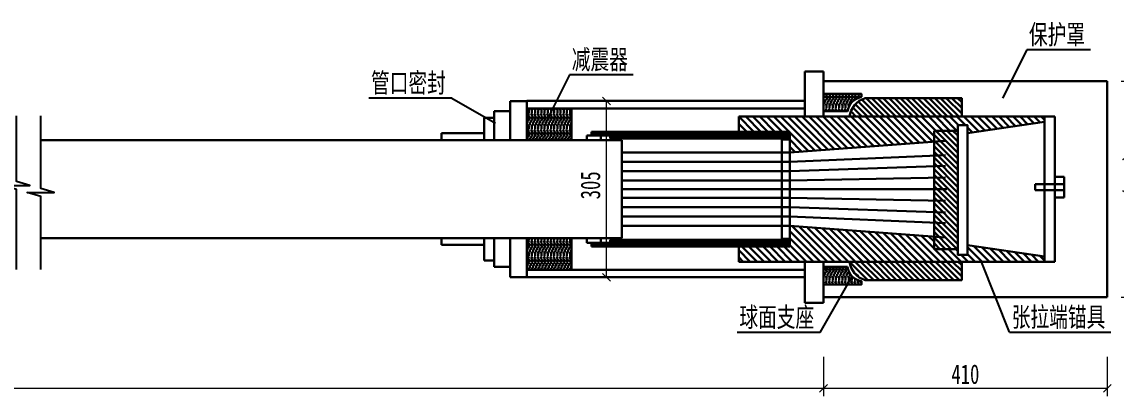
# Model space of a CAD drawing. Header units: millimetres. Extents: x -104738 to 101062, y 171417 to 258501.
# Drawn here: x -96253 to -94857, y 171417 to 171895 of the extents above; entities that cross this region are included whole.
import ezdxf

# ---------------------------------------------------------------- set-up
doc = ezdxf.new("R2010")
doc.units = ezdxf.units.MM
doc.layers.get('Defpoints').update_dxf_attribs({"color": 8})
doc.layers.add('1粗实线', color=1, linetype='Continuous', lineweight=30)
doc.layers.add('细实线', color=4, linetype='Continuous', lineweight=15)
doc.styles.add('111', font='', dxfattribs={"width": 0.7})
doc.styles.get('111').set_extended_font_data('仿宋_GB2312')
doc.dimstyles.new('200', dxfattribs={"dimscale": 0, "dimtxt": 2.5, "dimasz": 1, "dimexe": 1, "dimexo": 1, "dimgap": 0.6, "dimtad": 1, "dimdec": 0, "dimlfac": 0.1, "dimdsep": 46, "dimtxsty": '111', "dimblk": 'OBLIQUE', "dimcen": 0, "dimclrd": 4, "dimclre": 4, "dimclrt": 4, "dimadec": 1, "dimazin": 2, "dimtfac": 1, "dimtdec": 0, "dimtix": 1, "dimtmove": 2, "dimatfit": 3, "dimfxl": 4, "dimfxlon": 1, "dimtolj": 1, "dimlwd": -1, "dimlwe": -1, "dimarcsym": 0})
pattern_1 = [(135, (-4472.4738, -3263.984), (-1.347038418, -1.347038418), [])]
pattern_2 = [(135, (-4472.474, -3263.984), (-3.64822905, -3.64822905), [])]
pattern_3 = [(135, (-4472.474, -3263.984), (-4.49012806, -4.49012806), [])]

# ---------------------------------------------------------------- blocks, each defined once
blk = doc.blocks.new('_Oblique')
at = {"color": 0, "linetype": 'ByBlock', "lineweight": -2}
blk.add_line((-0.5, -0.5), (0.5, 0.5), dxfattribs=at)
blk = doc.blocks.new('*D25')
at = {"layer": 'Defpoints', "color": 0}
for p in [(-95230, 171586.3), (-98086.9, 171566.8), (-95230, 171426.8)]:
    blk.add_point(p, dxfattribs=at)
at = {"layer": '细实线', "color": 4}
for p, q in [((-98086.9, 171466.8), (-98086.9, 171416.8)), ((-95230, 171466.8), (-95230, 171416.8)), ((-98086.9, 171426.8), (-95230, 171426.8))]:
    blk.add_line(p, q, dxfattribs=at)
at = {"layer": '细实线', "color": 4, "xscale": 10, "yscale": 10, "zscale": 10, "rotation": 180}
blk.add_blockref('_Oblique', (-98086.9, 171426.8), dxfattribs=at)
at = {"layer": '细实线', "color": 4, "xscale": 10, "yscale": 10, "zscale": 10}
blk.add_blockref('_Oblique', (-95230, 171426.8), dxfattribs=at)
at = {"layer": '细实线', "color": 4, "insert": (-96658.4, 171444.1), "char_height": 25, "attachment_point": 5, "style": '111'}
blk.add_mtext('\\A1;L', dxfattribs=at)
blk = doc.blocks.new('*D27')
at = {"layer": 'Defpoints', "color": 0}
for p in [(-95506.9, 171793.7), (-95426.1, 171793.7), (-95423.1, 171568.5)]:
    blk.add_point(p, dxfattribs=at)
at = {"layer": '细实线', "color": 4}
for p, q in [((-95466.9, 171793.7), (-95516.9, 171793.7)), ((-95506.9, 171568.5), (-95506.9, 171793.7)), ((-95466.9, 171568.5), (-95516.9, 171568.5))]:
    blk.add_line(p, q, dxfattribs=at)
at = {"layer": '细实线', "color": 4, "xscale": 10, "yscale": 10, "zscale": 10}
for p, rotation in [((-95506.9, 171793.7), 90), ((-95506.9, 171568.5), 270)]:
    blk.add_blockref('_Oblique', p, dxfattribs=dict(at, rotation=rotation))
at = {"layer": '细实线', "color": 4, "insert": (-95527.3, 171686), "char_height": 25, "attachment_point": 5, "rotation": 90, "style": '111'}
blk.add_mtext('\\A1;305', dxfattribs=at)
blk = doc.blocks.new('*D31')
at = {"layer": 'Defpoints', "color": 0}
for p in [(-94867.8, 171819.2), (-94867.8, 171543), (-94810.2, 171543)]:
    blk.add_point(p, dxfattribs=at)
at = {"layer": '细实线', "color": 4}
for p, q in [((-94850.2, 171819.2), (-94800.2, 171819.2)), ((-94810.2, 171819.2), (-94810.2, 171543)), ((-94850.2, 171543), (-94800.2, 171543))]:
    blk.add_line(p, q, dxfattribs=at)
at = {"layer": '细实线', "color": 4, "xscale": 10, "yscale": 10, "zscale": 10}
for p, rotation in [((-94810.2, 171819.2), 90), ((-94810.2, 171543), 270)]:
    blk.add_blockref('_Oblique', p, dxfattribs=dict(at, rotation=rotation))
at = {"layer": '细实线', "color": 4, "insert": (-94830.6, 171681.1), "char_height": 25, "attachment_point": 5, "rotation": 90, "style": '111'}
blk.add_mtext('\\A1;316（306）', dxfattribs=at)
blk = doc.blocks.new('*D32')
at = {"layer": 'Defpoints', "color": 0}
for p in [(-94867.8, 171553.5), (-95230, 171545.9), (-94867.8, 171426.8)]:
    blk.add_point(p, dxfattribs=at)
at = {"layer": '细实线', "color": 4}
for p, q in [((-95230, 171466.8), (-95230, 171416.8)), ((-94867.8, 171466.8), (-94867.8, 171416.8)), ((-95230, 171426.8), (-94867.8, 171426.8))]:
    blk.add_line(p, q, dxfattribs=at)
at = {"layer": '细实线', "color": 4, "xscale": 10, "yscale": 10, "zscale": 10, "rotation": 180}
blk.add_blockref('_Oblique', (-95230, 171426.8), dxfattribs=at)
at = {"layer": '细实线', "color": 4, "xscale": 10, "yscale": 10, "zscale": 10}
blk.add_blockref('_Oblique', (-94867.8, 171426.8), dxfattribs=at)
at = {"layer": '细实线', "color": 4, "insert": (-95048.9, 171444.7), "char_height": 25, "attachment_point": 5, "style": '111'}
blk.add_mtext('\\A1;410', dxfattribs=at)

msp = doc.modelspace()

# ---------------------------------------------------------------- hatches: boundary and pattern name
at = {"layer": '1粗实线'}
h = msp.add_hatch(dxfattribs=at)
h.set_pattern_fill('WOOD4', color=8, scale=0.8)
h.set_pattern_definition([(6.8428, (-5575.9093, -4375.4928), (-345.4399871065, -40.6401625178), [5.116454, -506.5280802]), (26.5651, (-5570.829, -4374.883), (20.3199829, 20.3200266), [2.271837, -43.1650648]), (48.8141, (-5568.7973, -4373.8672), (121.919945407, 142.24005988), [2.1600363, -213.84451]), (67.3801, (-5567.3749, -4372.2416), (-60.960088582, -142.239970522), [2.6416, -261.5184]), (90, (-5566.359, -4369.803), (-20.32, 20.32), [3.2512, -17.0688]), (61.3895, (-5566.3589, -4366.552), (-101.60013615, -182.879928842), [2.546096, -252.0627725]), (86.1859, (-5565.1397, -4364.3168), (-20.320124439, -284.479986618), [3.0547666, -302.4218082]), (72.8973, (-5564.9365, -4361.2688), (60.959908427, 203.200035173), [2.7638248, -273.618066]), (41.9872, (-5564.1237, -4358.6272), (-182.880027261, -162.559964077), [2.7337715, -270.6438682]), (10.3048, (-5562.0917, -4356.7984), (-121.920019524, -20.319895871), [2.271837, -224.9126515]), (15.9454, (-5559.8565, -4356.392), (-81.280002574, -20.31999775), [4.437949, -143.4938862]), (6.8428, (-5571.8453, -4375.4928), (-345.4399871065, -40.6401625178), [5.116454, -506.5280802]), (26.5651, (-5566.765, -4374.883), (20.3199829, 20.3200266), [2.271837, -43.1650648]), (48.8141, (-5564.7333, -4373.8672), (121.919945407, 142.24005988), [2.1600363, -213.84451]), (67.3801, (-5563.3109, -4372.2416), (-60.960088582, -142.239970522), [2.6416, -261.5184]), (90, (-5562.295, -4369.803), (-20.32, 20.32), [3.2512, -17.0688]), (61.3895, (-5562.2949, -4366.552), (-101.60013615, -182.879928842), [2.546096, -252.0627725]), (86.1859, (-5561.0757, -4364.3168), (-20.320124439, -284.479986618), [3.0547666, -302.4218082]), (72.8973, (-5560.8725, -4361.2688), (60.959908427, 203.200035173), [2.7638248, -273.618066]), (41.9872, (-5560.0597, -4358.6272), (-182.880027261, -162.559964077), [2.7337715, -270.6438682]), (10.3048, (-5558.0277, -4356.7984), (-121.920019524, -20.319895871), [2.271837, -224.9126515]), (15.9454, (-5555.7925, -4356.392), (-81.280002574, -20.31999775), [4.437949, -143.4938862]), (6.8428, (-5567.7813, -4375.4928), (-345.4399871065, -40.6401625178), [5.116454, -506.5280802]), (26.5651, (-5562.701, -4374.883), (20.3199829, 20.3200266), [2.271837, -43.1650648]), (48.8141, (-5560.6693, -4373.8672), (121.919945407, 142.24005988), [2.1600363, -213.84451]), (67.3801, (-5559.2469, -4372.2416), (-60.960088582, -142.239970522), [2.6416, -261.5184]), (90, (-5558.23, -4369.803), (-20.32, 20.32), [3.2512, -17.0688]), (61.3895, (-5558.2309, -4366.552), (-101.60013615, -182.879928842), [2.546096, -252.0627725]), (86.1859, (-5557.0117, -4364.3168), (-20.320124439, -284.479986618), [3.0547666, -302.4218082]), (72.8973, (-5556.8085, -4361.2688), (60.959908427, 203.200035173), [2.7638248, -273.618066]), (41.9872, (-5555.9957, -4358.6272), (-182.880027261, -162.559964077), [2.7337715, -270.6438682]), (10.3048, (-5553.9637, -4356.7984), (-121.920019524, -20.319895871), [2.271837, -224.9126515]), (15.9454, (-5551.7285, -4356.392), (-81.280002574, -20.31999775), [4.437949, -143.4938862]), (6.8428, (-5563.7173, -4375.4928), (-345.4399871065, -40.6401625178), [5.116454, -506.5280802]), (26.5651, (-5558.637, -4374.883), (20.3199829, 20.3200266), [2.271837, -43.1650648]), (48.8141, (-5556.6053, -4373.8672), (121.919945407, 142.24005988), [2.1600363, -213.84451]), (67.3801, (-5555.1829, -4372.2416), (-60.960088582, -142.239970522), [2.6416, -261.5184]), (90, (-5554.167, -4369.803), (-20.32, 20.32), [3.2512, -17.0688]), (61.3895, (-5554.1669, -4366.552), (-101.60013615, -182.879928842), [2.546096, -252.0627725]), (86.1859, (-5552.9477, -4364.3168), (-20.320124439, -284.479986618), [3.0547666, -302.4218082]), (72.8973, (-5552.7445, -4361.2688), (60.959908427, 203.200035173), [2.7638248, -273.618066]), (41.9872, (-5551.9317, -4358.6272), (-182.880027261, -162.559964077), [2.7337715, -270.6438682]), (10.3048, (-5549.8997, -4356.7984), (-121.920019524, -20.319895871), [2.271837, -224.9126515]), (15.9454, (-5547.6645, -4356.392), (-81.280002574, -20.31999775), [4.437949, -143.4938862]), (6.8428, (-5559.6533, -4375.4928), (-345.4399871065, -40.6401625178), [5.116454, -506.5280802]), (26.5651, (-5554.573, -4374.883), (20.3199829, 20.3200266), [2.271837, -43.1650648]), (48.8141, (-5552.5413, -4373.8672), (121.919945407, 142.24005988), [2.1600363, -213.84451]), (67.3801, (-5551.1189, -4372.2416), (-60.960088582, -142.239970522), [2.6416, -261.5184]), (90, (-5550.103, -4369.803), (-20.32, 20.32), [3.2512, -17.0688]), (61.3895, (-5550.1029, -4366.552), (-101.60013615, -182.879928842), [2.546096, -252.0627725]), (86.1859, (-5548.8837, -4364.3168), (-20.320124439, -284.479986618), [3.0547666, -302.4218082]), (72.8973, (-5548.6805, -4361.2688), (60.959908427, 203.200035173), [2.7638248, -273.618066]), (41.9872, (-5547.8677, -4358.6272), (-182.880027261, -162.559964077), [2.7337715, -270.6438682]), (10.3048, (-5545.8357, -4356.7984), (-121.920019524, -20.319895871), [2.271837, -224.9126515]), (15.9454, (-5543.6005, -4356.392), (-81.280002574, -20.31999775), [4.437949, -143.4938862])])
h.paths.add_polyline_path([(-95230, 171780.5), (-95230, 171802.8), (-95181.5, 171802.8), (-95181.5, 171798.9, 0.329624), (-95199.2, 171780.5)])
h = msp.add_hatch(dxfattribs=at)
h.set_pattern_fill('ANSI31', color=8, scale=1.625, angle=90, style=0)
h.set_pattern_definition([(135, (-4472.474, -3267.389), (-3.64822905, -3.64822905), [])])
h.paths.add_polyline_path([(-95053.6, 171773.7), (-95053.6, 171797.3), (-95176.9, 171797.3), (-95187.6, 171791.2), (-95196.5, 171774.3)])
h = msp.add_hatch(dxfattribs=at)
h.set_pattern_fill('WOOD4', color=8, scale=0.8)
h.set_pattern_definition([(6.8428, (-4472.4738, -3263.984), (-345.4399871065, -40.6401625178), [5.116454, -506.5280802]), (26.5651, (-4467.394, -3263.374), (20.3199829, 20.3200266), [2.271837, -43.1650648]), (48.8141, (-4465.3618, -3262.3584), (121.919945407, 142.24005988), [2.1600363, -213.84451]), (67.3801, (-4463.9394, -3260.7328), (-60.960088582, -142.239970522), [2.6416, -261.5184]), (90, (-4462.923, -3258.294), (-20.32, 20.32), [3.2512, -17.0688]), (61.3895, (-4462.9234, -3255.0432), (-101.60013615, -182.879928842), [2.546096, -252.0627725]), (86.1859, (-4461.7042, -3252.808), (-20.320124439, -284.479986618), [3.0547666, -302.4218082]), (72.8973, (-4461.501, -3249.76), (60.959908427, 203.200035173), [2.7638248, -273.618066]), (41.9872, (-4460.6882, -3247.1184), (-182.880027261, -162.559964077), [2.7337715, -270.6438682]), (10.3048, (-4458.6562, -3245.2896), (-121.920019524, -20.319895871), [2.271837, -224.9126515]), (15.9454, (-4456.421, -3244.8832), (-81.280002574, -20.31999775), [4.437949, -143.4938862]), (6.8428, (-4468.4098, -3263.984), (-345.4399871065, -40.6401625178), [5.116454, -506.5280802]), (26.5651, (-4463.33, -3263.374), (20.3199829, 20.3200266), [2.271837, -43.1650648]), (48.8141, (-4461.2978, -3262.3584), (121.919945407, 142.24005988), [2.1600363, -213.84451]), (67.3801, (-4459.8754, -3260.7328), (-60.960088582, -142.239970522), [2.6416, -261.5184]), (90, (-4458.86, -3258.294), (-20.32, 20.32), [3.2512, -17.0688]), (61.3895, (-4458.8594, -3255.0432), (-101.60013615, -182.879928842), [2.546096, -252.0627725]), (86.1859, (-4457.6402, -3252.808), (-20.320124439, -284.479986618), [3.0547666, -302.4218082]), (72.8973, (-4457.437, -3249.76), (60.959908427, 203.200035173), [2.7638248, -273.618066]), (41.9872, (-4456.6242, -3247.1184), (-182.880027261, -162.559964077), [2.7337715, -270.6438682]), (10.3048, (-4454.5922, -3245.2896), (-121.920019524, -20.319895871), [2.271837, -224.9126515]), (15.9454, (-4452.357, -3244.8832), (-81.280002574, -20.31999775), [4.437949, -143.4938862]), (6.8428, (-4464.3458, -3263.984), (-345.4399871065, -40.6401625178), [5.116454, -506.5280802]), (26.5651, (-4459.266, -3263.374), (20.3199829, 20.3200266), [2.271837, -43.1650648]), (48.8141, (-4457.2338, -3262.3584), (121.919945407, 142.24005988), [2.1600363, -213.84451]), (67.3801, (-4455.8114, -3260.7328), (-60.960088582, -142.239970522), [2.6416, -261.5184]), (90, (-4454.795, -3258.294), (-20.32, 20.32), [3.2512, -17.0688]), (61.3895, (-4454.7954, -3255.0432), (-101.60013615, -182.879928842), [2.546096, -252.0627725]), (86.1859, (-4453.5762, -3252.808), (-20.320124439, -284.479986618), [3.0547666, -302.4218082]), (72.8973, (-4453.373, -3249.76), (60.959908427, 203.200035173), [2.7638248, -273.618066]), (41.9872, (-4452.5602, -3247.1184), (-182.880027261, -162.559964077), [2.7337715, -270.6438682]), (10.3048, (-4450.5282, -3245.2896), (-121.920019524, -20.319895871), [2.271837, -224.9126515]), (15.9454, (-4448.293, -3244.8832), (-81.280002574, -20.31999775), [4.437949, -143.4938862]), (6.8428, (-4460.2818, -3263.984), (-345.4399871065, -40.6401625178), [5.116454, -506.5280802]), (26.5651, (-4455.202, -3263.374), (20.3199829, 20.3200266), [2.271837, -43.1650648]), (48.8141, (-4453.1698, -3262.3584), (121.919945407, 142.24005988), [2.1600363, -213.84451]), (67.3801, (-4451.7474, -3260.7328), (-60.960088582, -142.239970522), [2.6416, -261.5184]), (90, (-4450.731, -3258.294), (-20.32, 20.32), [3.2512, -17.0688]), (61.3895, (-4450.7314, -3255.0432), (-101.60013615, -182.879928842), [2.546096, -252.0627725]), (86.1859, (-4449.5122, -3252.808), (-20.320124439, -284.479986618), [3.0547666, -302.4218082]), (72.8973, (-4449.309, -3249.76), (60.959908427, 203.200035173), [2.7638248, -273.618066]), (41.9872, (-4448.4962, -3247.1184), (-182.880027261, -162.559964077), [2.7337715, -270.6438682]), (10.3048, (-4446.4642, -3245.2896), (-121.920019524, -20.319895871), [2.271837, -224.9126515]), (15.9454, (-4444.229, -3244.8832), (-81.280002574, -20.31999775), [4.437949, -143.4938862]), (6.8428, (-4456.2178, -3263.984), (-345.4399871065, -40.6401625178), [5.116454, -506.5280802]), (26.5651, (-4451.138, -3263.374), (20.3199829, 20.3200266), [2.271837, -43.1650648]), (48.8141, (-4449.1058, -3262.3584), (121.919945407, 142.24005988), [2.1600363, -213.84451]), (67.3801, (-4447.6834, -3260.7328), (-60.960088582, -142.239970522), [2.6416, -261.5184]), (90, (-4446.667, -3258.294), (-20.32, 20.32), [3.2512, -17.0688]), (61.3895, (-4446.6674, -3255.0432), (-101.60013615, -182.879928842), [2.546096, -252.0627725]), (86.1859, (-4445.4482, -3252.808), (-20.320124439, -284.479986618), [3.0547666, -302.4218082]), (72.8973, (-4445.245, -3249.76), (60.959908427, 203.200035173), [2.7638248, -273.618066]), (41.9872, (-4444.4322, -3247.1184), (-182.880027261, -162.559964077), [2.7337715, -270.6438682]), (10.3048, (-4442.4002, -3245.2896), (-121.920019524, -20.319895871), [2.271837, -224.9126515]), (15.9454, (-4440.165, -3244.8832), (-81.280002574, -20.31999775), [4.437949, -143.4938862])])
h.paths.add_polyline_path([(-95551.5, 171784.2), (-95551.5, 171743.6), (-95608.4, 171743.6), (-95608.4, 171784.2)])
h = msp.add_hatch(dxfattribs=at)
h.set_pattern_fill('ANSI31', color=8, scale=2, angle=90, style=0)
h.set_pattern_definition(pattern_3)
h.paths.add_polyline_path([(-95338.2, 171754.3), (-95338.2, 171773.7), (-94948.1, 171773.7), (-94948.1, 171766.9), (-95046, 171752.6), (-95046, 171762.7), (-95058.6, 171762.7), (-95058.6, 171755.6), (-95088.9, 171755.6), (-95088.9, 171741.7), (-95272.9, 171728.8), (-95272.9, 171744.7), (-95272.9, 171744.7), (-95272.9, 171754.3)])
h = msp.add_hatch(dxfattribs=at)
h.set_pattern_fill('ANSI31', color=8, scale=0.6, angle=90, style=0)
h.set_pattern_definition(pattern_1)
h.paths.add_polyline_path([(-95514.3, 171749.6), (-95502, 171749.6), (-95502, 171745.9), (-95272.9, 171745.9), (-95272.9, 171754.3), (-95338.2, 171754.3), (-95526, 171754.3), (-95526, 171749.6)])
h = msp.add_hatch(dxfattribs=at)
h.set_pattern_fill('ANSI31', color=8, scale=1.625, angle=90, style=0)
h.set_pattern_definition(pattern_2)
h.paths.add_polyline_path([(-95088.9, 171755.6), (-95088.9, 171604.5), (-95058.6, 171604.5), (-95058.6, 171755.6)])
h = msp.add_hatch(dxfattribs=at)
h.set_pattern_fill('ANSI31', color=8, scale=2, angle=270, style=0)
h.set_pattern_definition(pattern_3)
h.paths.add_polyline_path([(-95338.2, 171607.9), (-95338.2, 171588.5), (-94948.1, 171588.5), (-94948.1, 171595.3), (-95046, 171609.7), (-95046, 171597.4), (-95058.6, 171597.4), (-95058.6, 171604.5), (-95088.9, 171604.5), (-95088.9, 171620.6), (-95272.9, 171633.5), (-95272.9, 171617.5), (-95272.9, 171617.5), (-95272.9, 171607.9)])
h = msp.add_hatch(dxfattribs=at)
h.set_pattern_fill('WOOD4', color=8, scale=0.8)
h.set_pattern_definition([(6.8428, (-4472.4738, -3263.984), (-345.4399871065, -40.6401625178), [5.116454, -506.5280802]), (26.5651, (-4467.394, -3263.374), (20.3199829, 20.3200266), [2.271837, -43.1650648]), (48.8141, (-4465.3618, -3262.3584), (121.919945407, 142.24005988), [2.1600363, -213.84451]), (67.3801, (-4463.9394, -3260.7328), (-60.960088582, -142.239970522), [2.6416, -261.5184]), (90, (-4462.923, -3258.294), (-20.32, 20.32), [3.2512, -17.0688]), (61.3895, (-4462.9234, -3255.0432), (-101.60013615, -182.879928842), [2.546096, -252.0627725]), (86.1859, (-4461.7042, -3252.808), (-20.320124439, -284.479986618), [3.0547666, -302.4218082]), (72.8973, (-4461.501, -3249.76), (60.959908427, 203.200035173), [2.7638248, -273.618066]), (41.9872, (-4460.6882, -3247.1184), (-182.880027261, -162.559964077), [2.7337715, -270.6438682]), (10.3048, (-4458.6562, -3245.2896), (-121.920019524, -20.319895871), [2.271837, -224.9126515]), (15.9454, (-4456.421, -3244.8832), (-81.280002574, -20.31999775), [4.437949, -143.4938862]), (6.8428, (-4468.4098, -3263.984), (-345.4399871065, -40.6401625178), [5.116454, -506.5280802]), (26.5651, (-4463.33, -3263.374), (20.3199829, 20.3200266), [2.271837, -43.1650648]), (48.8141, (-4461.2978, -3262.3584), (121.919945407, 142.24005988), [2.1600363, -213.84451]), (67.3801, (-4459.8754, -3260.7328), (-60.960088582, -142.239970522), [2.6416, -261.5184]), (90, (-4458.86, -3258.294), (-20.32, 20.32), [3.2512, -17.0688]), (61.3895, (-4458.8594, -3255.0432), (-101.60013615, -182.879928842), [2.546096, -252.0627725]), (86.1859, (-4457.6402, -3252.808), (-20.320124439, -284.479986618), [3.0547666, -302.4218082]), (72.8973, (-4457.437, -3249.76), (60.959908427, 203.200035173), [2.7638248, -273.618066]), (41.9872, (-4456.6242, -3247.1184), (-182.880027261, -162.559964077), [2.7337715, -270.6438682]), (10.3048, (-4454.5922, -3245.2896), (-121.920019524, -20.319895871), [2.271837, -224.9126515]), (15.9454, (-4452.357, -3244.8832), (-81.280002574, -20.31999775), [4.437949, -143.4938862]), (6.8428, (-4464.3458, -3263.984), (-345.4399871065, -40.6401625178), [5.116454, -506.5280802]), (26.5651, (-4459.266, -3263.374), (20.3199829, 20.3200266), [2.271837, -43.1650648]), (48.8141, (-4457.2338, -3262.3584), (121.919945407, 142.24005988), [2.1600363, -213.84451]), (67.3801, (-4455.8114, -3260.7328), (-60.960088582, -142.239970522), [2.6416, -261.5184]), (90, (-4454.795, -3258.294), (-20.32, 20.32), [3.2512, -17.0688]), (61.3895, (-4454.7954, -3255.0432), (-101.60013615, -182.879928842), [2.546096, -252.0627725]), (86.1859, (-4453.5762, -3252.808), (-20.320124439, -284.479986618), [3.0547666, -302.4218082]), (72.8973, (-4453.373, -3249.76), (60.959908427, 203.200035173), [2.7638248, -273.618066]), (41.9872, (-4452.5602, -3247.1184), (-182.880027261, -162.559964077), [2.7337715, -270.6438682]), (10.3048, (-4450.5282, -3245.2896), (-121.920019524, -20.319895871), [2.271837, -224.9126515]), (15.9454, (-4448.293, -3244.8832), (-81.280002574, -20.31999775), [4.437949, -143.4938862]), (6.8428, (-4460.2818, -3263.984), (-345.4399871065, -40.6401625178), [5.116454, -506.5280802]), (26.5651, (-4455.202, -3263.374), (20.3199829, 20.3200266), [2.271837, -43.1650648]), (48.8141, (-4453.1698, -3262.3584), (121.919945407, 142.24005988), [2.1600363, -213.84451]), (67.3801, (-4451.7474, -3260.7328), (-60.960088582, -142.239970522), [2.6416, -261.5184]), (90, (-4450.731, -3258.294), (-20.32, 20.32), [3.2512, -17.0688]), (61.3895, (-4450.7314, -3255.0432), (-101.60013615, -182.879928842), [2.546096, -252.0627725]), (86.1859, (-4449.5122, -3252.808), (-20.320124439, -284.479986618), [3.0547666, -302.4218082]), (72.8973, (-4449.309, -3249.76), (60.959908427, 203.200035173), [2.7638248, -273.618066]), (41.9872, (-4448.4962, -3247.1184), (-182.880027261, -162.559964077), [2.7337715, -270.6438682]), (10.3048, (-4446.4642, -3245.2896), (-121.920019524, -20.319895871), [2.271837, -224.9126515]), (15.9454, (-4444.229, -3244.8832), (-81.280002574, -20.31999775), [4.437949, -143.4938862]), (6.8428, (-4456.2178, -3263.984), (-345.4399871065, -40.6401625178), [5.116454, -506.5280802]), (26.5651, (-4451.138, -3263.374), (20.3199829, 20.3200266), [2.271837, -43.1650648]), (48.8141, (-4449.1058, -3262.3584), (121.919945407, 142.24005988), [2.1600363, -213.84451]), (67.3801, (-4447.6834, -3260.7328), (-60.960088582, -142.239970522), [2.6416, -261.5184]), (90, (-4446.667, -3258.294), (-20.32, 20.32), [3.2512, -17.0688]), (61.3895, (-4446.6674, -3255.0432), (-101.60013615, -182.879928842), [2.546096, -252.0627725]), (86.1859, (-4445.4482, -3252.808), (-20.320124439, -284.479986618), [3.0547666, -302.4218082]), (72.8973, (-4445.245, -3249.76), (60.959908427, 203.200035173), [2.7638248, -273.618066]), (41.9872, (-4444.4322, -3247.1184), (-182.880027261, -162.559964077), [2.7337715, -270.6438682]), (10.3048, (-4442.4002, -3245.2896), (-121.920019524, -20.319895871), [2.271837, -224.9126515]), (15.9454, (-4440.165, -3244.8832), (-81.280002574, -20.31999775), [4.437949, -143.4938862])])
h.paths.add_polyline_path([(-95551.5, 171578.1), (-95551.5, 171618.6), (-95608.4, 171618.6), (-95608.4, 171578.1)])
h = msp.add_hatch(dxfattribs=at)
h.set_pattern_fill('ANSI31', color=8, scale=0.6, angle=270, style=0)
h.set_pattern_definition(pattern_1)
h.paths.add_polyline_path([(-95526, 171607.9), (-95526, 171612.7), (-95514.3, 171612.7), (-95502, 171612.7), (-95502, 171616.3), (-95272.9, 171616.3), (-95272.9, 171607.9)])
h = msp.add_hatch(dxfattribs=at)
h.set_pattern_fill('WOOD4', color=8, scale=0.8)
h.set_pattern_definition([(6.8428, (-5575.9093, -4372.0878), (-345.4399871065, -40.6401625178), [5.116454, -506.5280802]), (26.5651, (-5570.829, -4371.478), (20.3199829, 20.3200266), [2.271837, -43.1650648]), (48.8141, (-5568.7973, -4370.4622), (121.919945407, 142.24005988), [2.1600363, -213.84451]), (67.3801, (-5567.3749, -4368.8366), (-60.960088582, -142.239970522), [2.6416, -261.5184]), (90, (-5566.359, -4366.398), (-20.32, 20.32), [3.2512, -17.0688]), (61.3895, (-5566.3589, -4363.147), (-101.60013615, -182.879928842), [2.546096, -252.0627725]), (86.1859, (-5565.1397, -4360.9118), (-20.320124439, -284.479986618), [3.0547666, -302.4218082]), (72.8973, (-5564.9365, -4357.8638), (60.959908427, 203.200035173), [2.7638248, -273.618066]), (41.9872, (-5564.1237, -4355.2222), (-182.880027261, -162.559964077), [2.7337715, -270.6438682]), (10.3048, (-5562.0917, -4353.3934), (-121.920019524, -20.319895871), [2.271837, -224.9126515]), (15.9454, (-5559.8565, -4352.987), (-81.280002574, -20.31999775), [4.437949, -143.4938862]), (6.8428, (-5571.8453, -4372.0878), (-345.4399871065, -40.6401625178), [5.116454, -506.5280802]), (26.5651, (-5566.765, -4371.478), (20.3199829, 20.3200266), [2.271837, -43.1650648]), (48.8141, (-5564.7333, -4370.4622), (121.919945407, 142.24005988), [2.1600363, -213.84451]), (67.3801, (-5563.3109, -4368.8366), (-60.960088582, -142.239970522), [2.6416, -261.5184]), (90, (-5562.295, -4366.398), (-20.32, 20.32), [3.2512, -17.0688]), (61.3895, (-5562.2949, -4363.147), (-101.60013615, -182.879928842), [2.546096, -252.0627725]), (86.1859, (-5561.0757, -4360.9118), (-20.320124439, -284.479986618), [3.0547666, -302.4218082]), (72.8973, (-5560.8725, -4357.8638), (60.959908427, 203.200035173), [2.7638248, -273.618066]), (41.9872, (-5560.0597, -4355.2222), (-182.880027261, -162.559964077), [2.7337715, -270.6438682]), (10.3048, (-5558.0277, -4353.3934), (-121.920019524, -20.319895871), [2.271837, -224.9126515]), (15.9454, (-5555.7925, -4352.987), (-81.280002574, -20.31999775), [4.437949, -143.4938862]), (6.8428, (-5567.7813, -4372.0878), (-345.4399871065, -40.6401625178), [5.116454, -506.5280802]), (26.5651, (-5562.701, -4371.478), (20.3199829, 20.3200266), [2.271837, -43.1650648]), (48.8141, (-5560.6693, -4370.4622), (121.919945407, 142.24005988), [2.1600363, -213.84451]), (67.3801, (-5559.2469, -4368.8366), (-60.960088582, -142.239970522), [2.6416, -261.5184]), (90, (-5558.23, -4366.398), (-20.32, 20.32), [3.2512, -17.0688]), (61.3895, (-5558.2309, -4363.147), (-101.60013615, -182.879928842), [2.546096, -252.0627725]), (86.1859, (-5557.0117, -4360.9118), (-20.320124439, -284.479986618), [3.0547666, -302.4218082]), (72.8973, (-5556.8085, -4357.8638), (60.959908427, 203.200035173), [2.7638248, -273.618066]), (41.9872, (-5555.9957, -4355.2222), (-182.880027261, -162.559964077), [2.7337715, -270.6438682]), (10.3048, (-5553.9637, -4353.3934), (-121.920019524, -20.319895871), [2.271837, -224.9126515]), (15.9454, (-5551.7285, -4352.987), (-81.280002574, -20.31999775), [4.437949, -143.4938862]), (6.8428, (-5563.7173, -4372.0878), (-345.4399871065, -40.6401625178), [5.116454, -506.5280802]), (26.5651, (-5558.637, -4371.478), (20.3199829, 20.3200266), [2.271837, -43.1650648]), (48.8141, (-5556.6053, -4370.4622), (121.919945407, 142.24005988), [2.1600363, -213.84451]), (67.3801, (-5555.1829, -4368.8366), (-60.960088582, -142.239970522), [2.6416, -261.5184]), (90, (-5554.167, -4366.398), (-20.32, 20.32), [3.2512, -17.0688]), (61.3895, (-5554.1669, -4363.147), (-101.60013615, -182.879928842), [2.546096, -252.0627725]), (86.1859, (-5552.9477, -4360.9118), (-20.320124439, -284.479986618), [3.0547666, -302.4218082]), (72.8973, (-5552.7445, -4357.8638), (60.959908427, 203.200035173), [2.7638248, -273.618066]), (41.9872, (-5551.9317, -4355.2222), (-182.880027261, -162.559964077), [2.7337715, -270.6438682]), (10.3048, (-5549.8997, -4353.3934), (-121.920019524, -20.319895871), [2.271837, -224.9126515]), (15.9454, (-5547.6645, -4352.987), (-81.280002574, -20.31999775), [4.437949, -143.4938862]), (6.8428, (-5559.6533, -4372.0878), (-345.4399871065, -40.6401625178), [5.116454, -506.5280802]), (26.5651, (-5554.573, -4371.478), (20.3199829, 20.3200266), [2.271837, -43.1650648]), (48.8141, (-5552.5413, -4370.4622), (121.919945407, 142.24005988), [2.1600363, -213.84451]), (67.3801, (-5551.1189, -4368.8366), (-60.960088582, -142.239970522), [2.6416, -261.5184]), (90, (-5550.103, -4366.398), (-20.32, 20.32), [3.2512, -17.0688]), (61.3895, (-5550.1029, -4363.147), (-101.60013615, -182.879928842), [2.546096, -252.0627725]), (86.1859, (-5548.8837, -4360.9118), (-20.320124439, -284.479986618), [3.0547666, -302.4218082]), (72.8973, (-5548.6805, -4357.8638), (60.959908427, 203.200035173), [2.7638248, -273.618066]), (41.9872, (-5547.8677, -4355.2222), (-182.880027261, -162.559964077), [2.7337715, -270.6438682]), (10.3048, (-5545.8357, -4353.3934), (-121.920019524, -20.319895871), [2.271837, -224.9126515]), (15.9454, (-5543.6005, -4352.987), (-81.280002574, -20.31999775), [4.437949, -143.4938862])])
h.paths.add_polyline_path([(-95230, 171581.8), (-95230, 171559.4), (-95181.5, 171559.4), (-95181.5, 171563.4, -0.329624), (-95199.2, 171581.8)])
h = msp.add_hatch(dxfattribs=at)
h.set_pattern_fill('ANSI31', color=8, scale=1.625, angle=270, style=0)
h.set_pattern_definition(pattern_2)
h.paths.add_polyline_path([(-95053.6, 171588.5), (-95053.6, 171564.9), (-95176.9, 171564.9), (-95187.6, 171571.1), (-95196.5, 171588)])

# ---------------------------------------------------------------- linework, layer by layer
for p, q in [((-94970.5, 171859), (-95001.4, 171797.3)), ((-94889.4, 171859), (-94970.5, 171859)), ((-95553.9, 171827.2), (-95584.7, 171765.6)), ((-95472.8, 171827.2), (-95553.9, 171827.2)), ((-95704.4, 171797.2), (-95810.1, 171797.2)), ((-95704.4, 171797.2), (-95648.6, 171765.3)), ((-94992.7, 171498.3), (-95028.4, 171588.5)), ((-95234.2, 171498), (-95193.4, 171569.7)), ((-95234.2, 171498), (-95340, 171498)), ((-94992.7, 171498.3), (-94863.4, 171498.3))]:
    msp.add_line(p, q)
at = {"color": 4}
for points in [[(-96259.8, 171578.7), (-96259.8, 171680.5), (-96277, 171685.7), (-96242.7, 171685.7), (-96259.8, 171690.8), (-96259.8, 171697.7), (-96259.8, 171774.8)], [(-96228.9, 171578.7), (-96228.9, 171671.6), (-96246, 171676.8), (-96211.7, 171676.8), (-96228.9, 171681.9), (-96228.9, 171688.8), (-96228.9, 171774.8)]]:
    msp.add_lwpolyline(points, dxfattribs=at)
at = {"layer": '1粗实线', "color": 3}
for p, q in [((-95253.9, 171831.3), (-95253.9, 171773.7)), ((-95253.9, 171831.3), (-95230, 171831.3)), ((-95230, 171831.3), (-95230, 171773.7)), ((-95230, 171819.2), (-94867.8, 171819.2)), ((-94867.8, 171819.2), (-94867.8, 171543)), ((-95608.4, 171793.7), (-95253.9, 171793.7)), ((-95608.4, 171784.2), (-95253.9, 171784.2)), ((-95551.5, 171784.2), (-95551.5, 171743.6)), ((-95338.2, 171754.3), (-95338.2, 171773.7)), ((-95338.2, 171773.7), (-94934.7, 171773.7)), ((-94948.1, 171773.7), (-94948.1, 171588.5)), ((-94934.7, 171773.7), (-94934.7, 171588.5)), ((-95046, 171752.6), (-94948.1, 171766.9)), ((-96228.9, 171743.6), (-95487.4, 171743.6)), ((-95526, 171754.3), (-95272.9, 171754.3)), ((-95502, 171745.9), (-95272.9, 171745.9)), ((-95487.4, 171743.6), (-95487.4, 171618.6)), ((-95272.9, 171754.3), (-95272.9, 171607.9)), ((-95272.9, 171728), (-95074.3, 171742.8)), ((-95487.4, 171728), (-95272.9, 171728)), ((-95487.4, 171716), (-95272.9, 171716)), ((-95272.9, 171716), (-95074.3, 171724.6)), ((-95487.4, 171704), (-95272.9, 171704)), ((-95272.9, 171704), (-95074.3, 171710.9)), ((-95487.4, 171692), (-95272.9, 171692)), ((-95272.9, 171692), (-95074.3, 171695.9)), ((-94959.9, 171687.4), (-94922.9, 171687.4)), ((-94959.9, 171687.4), (-94959.9, 171680)), ((-94934.7, 171696.8), (-94922.9, 171696.8)), ((-94922.9, 171696.8), (-94922.9, 171670.6)), ((-95072.7, 171681.1), (-95487.4, 171681.1)), ((-94959.9, 171680), (-94922.9, 171680)), ((-95487.4, 171670.2), (-95272.9, 171670.2)), ((-95272.9, 171670.2), (-95074.3, 171666.4)), ((-94934.7, 171670.6), (-94922.9, 171670.6)), ((-95487.4, 171658.2), (-95272.9, 171658.2)), ((-95487.4, 171646.2), (-95272.9, 171646.2)), ((-95272.9, 171658.2), (-95074.3, 171651.4)), ((-95272.9, 171646.2), (-95074.3, 171637.6)), ((-95487.4, 171634.2), (-95272.9, 171634.2)), ((-95272.9, 171634.2), (-95074.3, 171619.5)), ((-96228.9, 171618.6), (-95487.4, 171618.6)), ((-95551.5, 171578.1), (-95551.5, 171618.6)), ((-95526, 171607.9), (-95272.9, 171607.9)), ((-95502, 171616.3), (-95272.9, 171616.3)), ((-95338.2, 171607.9), (-95338.2, 171588.5)), ((-95046, 171609.7), (-94948.1, 171595.3)), ((-95608.4, 171578.1), (-95253.9, 171578.1)), ((-95338.2, 171588.5), (-94934.7, 171588.5)), ((-95253.9, 171535.9), (-95253.9, 171588.5)), ((-95230, 171535.9), (-95230, 171588.5)), ((-95608.4, 171568.5), (-95253.9, 171568.5)), ((-95253.9, 171535.9), (-95230, 171535.9)), ((-95230, 171543), (-94867.8, 171543))]:
    msp.add_line(p, q, dxfattribs=at)
for points in [[(-95199.2, 171780.5), (-95230, 171780.5), (-95230, 171802.8), (-95181.5, 171802.8), (-95181.5, 171798.9)], [(-95176.9, 171797.3), (-95053.6, 171797.3), (-95053.6, 171773.7), (-95140.5, 171773.7)], [(-95526, 171754.3), (-95526, 171749.6), (-95502, 171749.6), (-95502, 171745.9)], [(-95526, 171607.9), (-95526, 171612.7), (-95502, 171612.7), (-95502, 171616.3)], [(-95199.2, 171581.8), (-95230, 171581.8), (-95230, 171559.4), (-95181.5, 171559.4), (-95181.5, 171563.4)], [(-95176.9, 171564.9), (-95053.6, 171564.9), (-95053.6, 171588.5), (-95140.5, 171588.5)]]:
    msp.add_lwpolyline(points, dxfattribs=at)
for points in [[(-95629.9, 171793.6), (-95608.4, 171793.6), (-95608.4, 171743.6), (-95629.9, 171743.6)], [(-95663, 171772.4), (-95650.4, 171772.4), (-95650.4, 171743.6), (-95663, 171743.6)], [(-95650.4, 171780.5), (-95629.9, 171780.5), (-95629.9, 171743.6), (-95650.4, 171743.6)], [(-95058.6, 171762.7), (-95046, 171762.7), (-95046, 171597.4), (-95058.6, 171597.4)], [(-95717.4, 171752.4), (-95663, 171752.4), (-95663, 171743.6), (-95717.4, 171743.6)], [(-95532.1, 171749.6), (-95514.3, 171749.6), (-95514.3, 171743.6), (-95532.1, 171743.6)], [(-95283.2, 171744.7), (-95272.9, 171744.7), (-95272.9, 171617.5), (-95283.2, 171617.5)], [(-95088.9, 171755.6), (-95058.6, 171755.6), (-95058.6, 171604.5), (-95088.9, 171604.5)], [(-95717.4, 171609.8), (-95663, 171609.8), (-95663, 171618.6), (-95717.4, 171618.6)], [(-95663, 171589.8), (-95650.4, 171589.8), (-95650.4, 171618.6), (-95663, 171618.6)], [(-95650.4, 171581.8), (-95629.9, 171581.8), (-95629.9, 171618.6), (-95650.4, 171618.6)], [(-95629.9, 171568.6), (-95608.4, 171568.6), (-95608.4, 171618.6), (-95629.9, 171618.6)], [(-95532.1, 171612.7), (-95514.3, 171612.7), (-95514.3, 171618.6), (-95532.1, 171618.6)]]:
    msp.add_lwpolyline(points, close=True, dxfattribs=at)
for centre, radius, start, end in [((-95177.9, 171777.7), 21.4, 99.6233, 172.5972), ((-95168.5, 171770.3), 28.3, 107.2873, 173.1052), ((-95177.9, 171584.5), 21.4, 187.4028, 260.3767), ((-95168.5, 171591.9), 28.3, 186.8948, 252.7127)]:
    msp.add_arc(centre, radius, start, end, dxfattribs=at)

# ---------------------------------------------------------------- texts
at = {"layer": '细实线', "color": 4, "style": '111', "width": 0.7}
for s, p in [('保护罩', (-94967.8, 171866.1)), ('减震器', (-95551.2, 171834.3)), ('管口密封', (-95807.4, 171804.4)), ('球面支座', (-95337.3, 171505.2)), ('张拉端锚具', (-94989.7, 171505.4))]:
    msp.add_text(s, height=25, dxfattribs=at).set_placement(p)

# ---------------------------------------------------------------- dimensions: what is measured, and where the dimension line sits
at = {"layer": '细实线'}
dim = msp.add_linear_dim(base=(-94810.2, 171543), p1=(-94867.8, 171819.2), p2=(-94867.8, 171543), angle=90, text='316（306）', dimstyle='200', override={"dimscale": 10, "dimtxsty": '111', "dimblk": 'Oblique'}, dxfattribs=at)
dim.commit()
dim.dimension.update_dxf_attribs({"geometry": '*D31', "text_midpoint": (-94830.6, 171681.1)})
dim = msp.add_linear_dim(base=(-95506.9, 171793.7), p1=(-95423.1, 171568.5), p2=(-95426.1, 171793.7), angle=270, text='305', dimstyle='200', override={"dimscale": 10, "dimtxsty": '111', "dimblk": 'Oblique'}, dxfattribs=at)
dim.commit()
dim.dimension.update_dxf_attribs({"geometry": '*D27', "text_midpoint": (-95527.3, 171686), "dimtype": 160})
for base, p1, p2, text, override, picture, middle in [((-95230, 171426.8), (-98086.9, 171566.8), (-95230, 171586.3), 'L', {"dimscale": 10, "dimblk": 'Oblique'}, '*D25', (-96658.4, 171444.1)), ((-94867.8, 171426.8), (-95230, 171545.9), (-94867.8, 171553.5), '410', {"dimscale": 10, "dimtxsty": '111', "dimblk": 'Oblique'}, '*D32', (-95048.9, 171444.7))]:
    dim = msp.add_linear_dim(base=base, p1=p1, p2=p2, text=text, dimstyle='200', override=override, dxfattribs=at)
    dim.commit()
    dim.dimension.update_dxf_attribs({"geometry": picture, "text_midpoint": middle})

doc.saveas('drawing.dxf')
